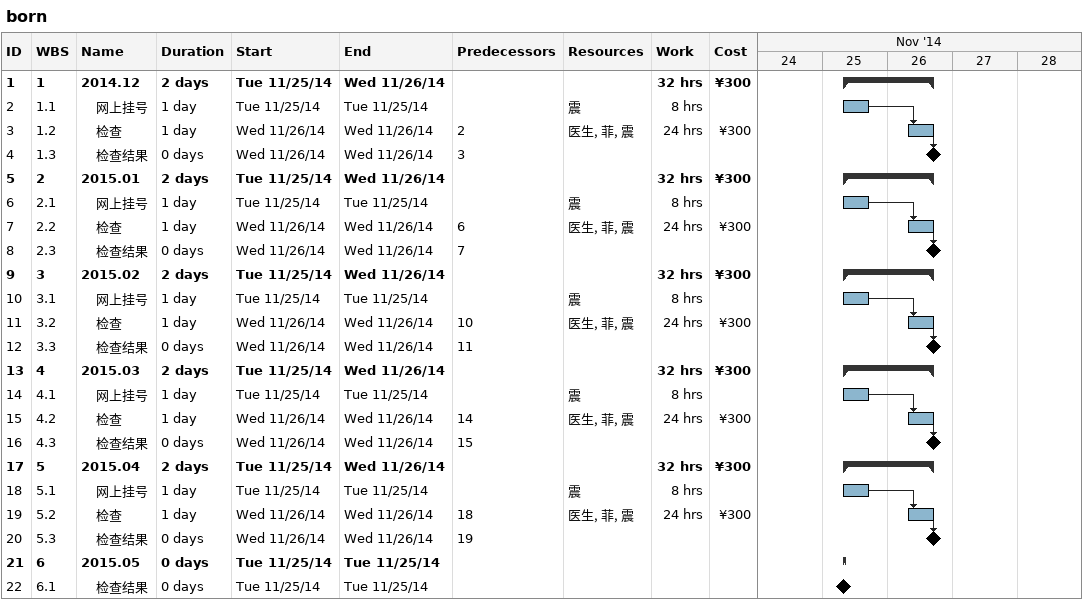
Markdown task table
born

| ID | WBS | Task | Duration | Start | Finish | Predecessors | Resources | Work (h) | Cost (¥) |
|---|---|---|---|---|---|---|---|---|---|
| 1 | 1 | **2014.12** | 2d | 2014-11-25 | 2014-11-26 |  |  | 32 | 300 |
| 2 | 1.1 | 网上挂号 | 1d | 2014-11-25 | 2014-11-25 |  | 震 | 8 |  |
| 3 | 1.2 | 检查 | 1d | 2014-11-26 | 2014-11-26 | 2 | 医生, 菲, 震 | 24 | 300 |
| 4 | 1.3 | 检查结果 | 0d | 2014-11-26 | 2014-11-26 | 3 |  |  |  |
| 5 | 2 | **2015.01** | 2d | 2014-11-25 | 2014-11-26 |  |  | 32 | 300 |
| 6 | 2.1 | 网上挂号 | 1d | 2014-11-25 | 2014-11-25 |  | 震 | 8 |  |
| 7 | 2.2 | 检查 | 1d | 2014-11-26 | 2014-11-26 | 6 | 医生, 菲, 震 | 24 | 300 |
| 8 | 2.3 | 检查结果 | 0d | 2014-11-26 | 2014-11-26 | 7 |  |  |  |
| 9 | 3 | **2015.02** | 2d | 2014-11-25 | 2014-11-26 |  |  | 32 | 300 |
| 10 | 3.1 | 网上挂号 | 1d | 2014-11-25 | 2014-11-25 |  | 震 | 8 |  |
| 11 | 3.2 | 检查 | 1d | 2014-11-26 | 2014-11-26 | 10 | 医生, 菲, 震 | 24 | 300 |
| 12 | 3.3 | 检查结果 | 0d | 2014-11-26 | 2014-11-26 | 11 |  |  |  |
| 13 | 4 | **2015.03** | 2d | 2014-11-25 | 2014-11-26 |  |  | 32 | 300 |
| 14 | 4.1 | 网上挂号 | 1d | 2014-11-25 | 2014-11-25 |  | 震 | 8 |  |
| 15 | 4.2 | 检查 | 1d | 2014-11-26 | 2014-11-26 | 14 | 医生, 菲, 震 | 24 | 300 |
| 16 | 4.3 | 检查结果 | 0d | 2014-11-26 | 2014-11-26 | 15 |  |  |  |
| 17 | 5 | **2015.04** | 2d | 2014-11-25 | 2014-11-26 |  |  | 32 | 300 |
| 18 | 5.1 | 网上挂号 | 1d | 2014-11-25 | 2014-11-25 |  | 震 | 8 |  |
| 19 | 5.2 | 检查 | 1d | 2014-11-26 | 2014-11-26 | 18 | 医生, 菲, 震 | 24 | 300 |
| 20 | 5.3 | 检查结果 | 0d | 2014-11-26 | 2014-11-26 | 19 |  |  |  |
| 21 | 6 | **2015.05** | 0d | 2014-11-25 | 2014-11-25 |  |  |  |  |
| 22 | 6.1 | 检查结果 | 0d | 2014-11-25 | 2014-11-25 |  |  |  |  |
